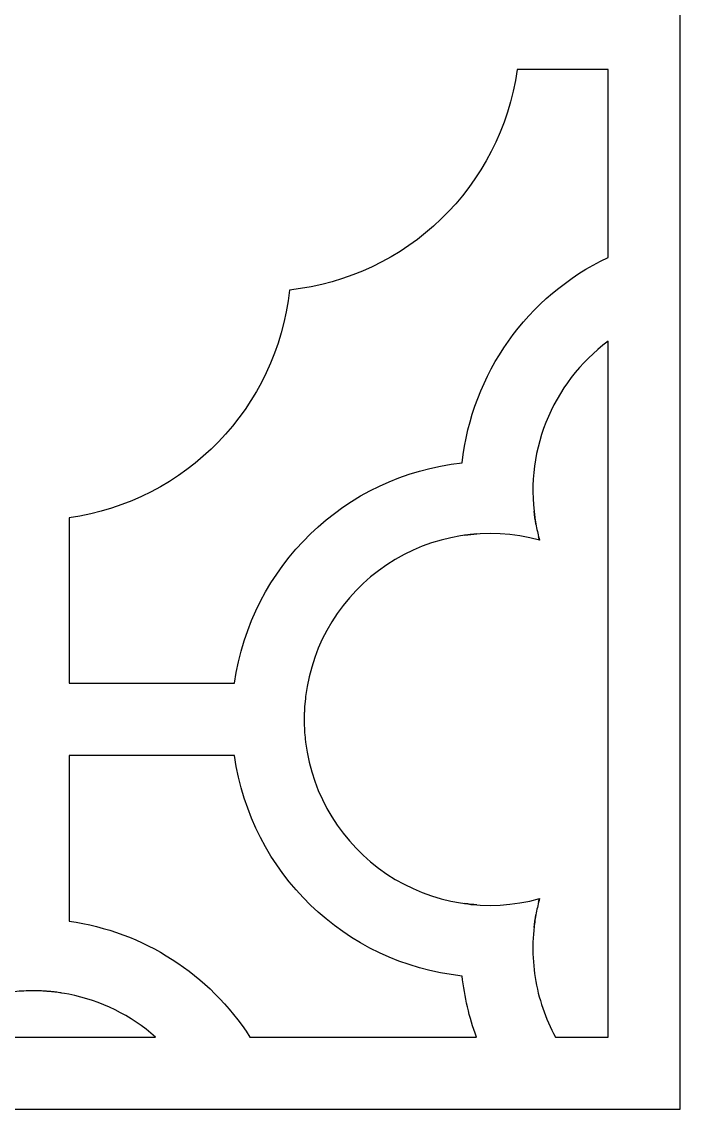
# Model space of a CAD drawing. Header units: centimetres. Extents: x -7.4 to -1.5, y -9 to 2.2.
# Drawn here: x -2.468 to -1.5, y -9 to -7.401 of the extents above; entities that cross this region are included whole.
import ezdxf

# ---------------------------------------------------------------- set-up
doc = ezdxf.new("R2010")
doc.units = ezdxf.units.CM
doc.header["$MEASUREMENT"] = 0
doc.layers.add('layer 1', color=7, linetype='Continuous')

msp = doc.modelspace()

# ---------------------------------------------------------------- linework, layer by layer
at = {"layer": 'layer 1', "color": 250}
for points, knots in [([(-7.43951, 2.23468), (-7.43951, 2.23468), (-7.33331, 2.23468), (-7.33331, 2.23468), (-7.33331, 2.23468), (-7.33331, 2.23468), (-1.60574, 2.23468), (-1.60574, 2.23468), (-1.60574, 2.23468), (-1.60574, 2.23468), (-1.49953, 2.23468), (-1.49953, 2.23468), (-1.49953, 2.23468), (-1.49953, 2.23468), (-1.49953, 2.12848), (-1.49953, 2.12848), (-1.49953, 2.12848), (-1.49953, 2.12848), (-1.49953, -8.89401), (-1.49953, -8.89401), (-1.49953, -8.89401), (-1.49953, -8.89401), (-1.49953, -9.00021), (-1.49953, -9.00021), (-1.49953, -9.00021), (-1.49953, -9.00021), (-1.60574, -9.00021), (-1.60574, -9.00021), (-1.60574, -9.00021), (-1.60574, -9.00021), (-7.33331, -9.00021), (-7.33331, -9.00021), (-7.33331, -9.00021), (-7.33331, -9.00021), (-7.43951, -9.00021), (-7.43951, -9.00021), (-7.43951, -9.00021), (-7.43951, -9.00021), (-7.43951, -8.89401), (-7.43951, -8.89401), (-7.43951, -8.89401), (-7.43951, -8.89401), (-7.43951, 2.12848), (-7.43951, 2.12848), (-7.43951, 2.12848), (-7.43951, 2.12848), (-7.43951, 2.23468), (-7.43951, 2.23468)], [0, 0, 0, 0, 0.0769231, 0.0769231, 0.0769231, 0.0769231, 0.1538462, 0.1538462, 0.1538462, 0.1538462, 0.2307692, 0.2307692, 0.2307692, 0.2307692, 0.3076923, 0.3076923, 0.3076923, 0.3076923, 0.3846154, 0.3846154, 0.3846154, 0.3846154, 0.4615385, 0.4615385, 0.4615385, 0.4615385, 0.5384615, 0.5384615, 0.5384615, 0.5384615, 0.6153846, 0.6153846, 0.6153846, 0.6153846, 0.6923077, 0.6923077, 0.6923077, 0.6923077, 0.7692308, 0.7692308, 0.7692308, 0.7692308, 0.8461538, 0.8461538, 0.8461538, 0.8461538, 1, 1, 1, 1]), ([(-1.60574, -7.74759), (-1.72487, -7.80424), (-1.80609, -7.91847), (-1.82036, -8.04961), (-1.82036, -8.04961), (-1.99322, -8.06823), (-2.13124, -8.20171), (-2.15531, -8.37389), (-2.15531, -8.37389), (-2.15531, -8.37389), (-2.24974, -8.37389), (-2.24974, -8.37389), (-2.24974, -8.37389), (-2.24974, -8.37389), (-2.39874, -8.37389), (-2.39874, -8.37389), (-2.39874, -8.37389), (-2.39874, -8.37389), (-2.39874, -8.28529), (-2.39874, -8.28529), (-2.39874, -8.28529), (-2.39874, -8.28529), (-2.39874, -8.20787), (-2.39874, -8.20787), (-2.39874, -8.20787), (-2.39874, -8.20787), (-2.39874, -8.18172), (-2.39874, -8.18172), (-2.39874, -8.18172), (-2.39874, -8.18172), (-2.39874, -8.13045), (-2.39874, -8.13045), (-2.39874, -8.13045), (-2.22658, -8.10626), (-2.09295, -7.96839), (-2.07447, -7.79552), (-2.07447, -7.79552), (-1.90162, -7.7769), (-1.7636, -7.64343), (-1.73953, -7.47125), (-1.73953, -7.47125), (-1.73953, -7.47125), (-1.64522, -7.47125), (-1.64522, -7.47125), (-1.64522, -7.47125), (-1.64522, -7.47125), (-1.61595, -7.47125), (-1.61595, -7.47125), (-1.61595, -7.47125), (-1.61595, -7.47125), (-1.60574, -7.47125), (-1.60574, -7.47125), (-1.60574, -7.47125), (-1.60574, -7.47125), (-1.60574, -7.74759), (-1.60574, -7.74759), (-1.60574, -7.74759), (-1.60574, -7.74759), (-1.60574, -7.74759), (-1.60574, -7.74759)], [0, 0, 0, 0, 0.0625, 0.0625, 0.0625, 0.0625, 0.125, 0.125, 0.125, 0.125, 0.1875, 0.1875, 0.1875, 0.1875, 0.25, 0.25, 0.25, 0.25, 0.3125, 0.3125, 0.3125, 0.3125, 0.375, 0.375, 0.375, 0.375, 0.4375, 0.4375, 0.4375, 0.4375, 0.5, 0.5, 0.5, 0.5, 0.5625, 0.5625, 0.5625, 0.5625, 0.625, 0.625, 0.625, 0.625, 0.6875, 0.6875, 0.6875, 0.6875, 0.75, 0.75, 0.75, 0.75, 0.8125, 0.8125, 0.8125, 0.8125, 0.875, 0.875, 0.875, 0.875, 1, 1, 1, 1]), ([(-1.68318, -8.89401), (-1.69803, -8.86677), (-1.7081, -8.83719), (-1.71298, -8.80655), (-1.71298, -8.80655), (-1.71785, -8.77592), (-1.7175, -8.74468), (-1.71192, -8.71416), (-1.71192, -8.71416), (-1.71306, -8.72043), (-1.71399, -8.72674), (-1.71469, -8.73307), (-1.71469, -8.73307), (-1.71389, -8.72583), (-1.71281, -8.71864), (-1.71143, -8.71149), (-1.71143, -8.71149), (-1.71007, -8.70444), (-1.70843, -8.69745), (-1.70652, -8.69053), (-1.70652, -8.69053), (-1.70652, -8.69053), (-1.70787, -8.69548), (-1.70787, -8.69548), (-1.70787, -8.69548), (-1.70787, -8.69548), (-1.70658, -8.69054), (-1.70658, -8.69054), (-1.70658, -8.69054), (-1.78318, -8.71165), (-1.86523, -8.6984), (-1.93132, -8.6543), (-1.93132, -8.6543), (-1.99742, -8.61019), (-2.04104, -8.5394), (-2.05077, -8.46052), (-2.05077, -8.46052), (-2.05077, -8.46052), (-2.05096, -8.45886), (-2.05096, -8.45886), (-2.05096, -8.45886), (-2.05128, -8.4561), (-2.05156, -8.45333), (-2.0518, -8.45056), (-2.0518, -8.45056), (-2.0518, -8.45056), (-2.05217, -8.44554), (-2.05217, -8.44554), (-2.05217, -8.44554), (-2.05217, -8.44554), (-2.05229, -8.44387), (-2.05229, -8.44387), (-2.05229, -8.44387), (-2.05229, -8.44387), (-2.0525, -8.44056), (-2.0525, -8.44056), (-2.0525, -8.44056), (-2.0525, -8.44056), (-2.05256, -8.43883), (-2.05256, -8.43883), (-2.05256, -8.43883), (-2.05256, -8.43883), (-2.05265, -8.43669), (-2.05265, -8.43669), (-2.05265, -8.43669), (-2.05265, -8.43669), (-2.05268, -8.43546), (-2.05268, -8.43546), (-2.05268, -8.43546), (-2.05268, -8.43546), (-2.05274, -8.43404), (-2.05274, -8.43404), (-2.05274, -8.43404), (-2.05274, -8.43404), (-2.05275, -8.43227), (-2.05275, -8.43227), (-2.05275, -8.43227), (-2.05275, -8.43227), (-2.05277, -8.4312), (-2.05277, -8.4312), (-2.05277, -8.4312), (-2.05277, -8.4312), (-2.05281, -8.42951), (-2.05281, -8.42951), (-2.05281, -8.42951), (-2.05281, -8.42951), (-2.05282, -8.42782), (-2.05282, -8.42782), (-2.05282, -8.42782), (-2.05282, -8.42782), (-2.05282, -8.42613), (-2.05282, -8.42613), (-2.05282, -8.42613), (-2.05282, -8.42613), (-2.05281, -8.42441), (-2.05281, -8.42441), (-2.05281, -8.42441), (-2.05281, -8.42441), (-2.05279, -8.42298), (-2.05279, -8.42298), (-2.05279, -8.42298), (-2.05279, -8.42298), (-2.05277, -8.42187), (-2.05277, -8.42187), (-2.05277, -8.42187), (-2.05277, -8.42187), (-2.05274, -8.42019), (-2.05274, -8.42019), (-2.05274, -8.42019), (-2.05274, -8.42019), (-2.05268, -8.4185), (-2.05268, -8.4185), (-2.05268, -8.4185), (-2.05268, -8.4185), (-2.05265, -8.41727), (-2.05265, -8.41727), (-2.05265, -8.41727), (-2.05265, -8.41727), (-2.05259, -8.41595), (-2.05259, -8.41595), (-2.05259, -8.41595), (-2.05259, -8.41595), (-2.05254, -8.41427), (-2.05254, -8.41427), (-2.05254, -8.41427), (-2.05254, -8.41427), (-2.05229, -8.41013), (-2.05229, -8.41013), (-2.05229, -8.41013), (-2.05229, -8.41013), (-2.05217, -8.40837), (-2.05217, -8.40837), (-2.05217, -8.40837), (-2.05217, -8.40837), (-2.05188, -8.4042), (-2.05188, -8.4042), (-2.05188, -8.4042), (-2.05188, -8.4042), (-2.05115, -8.39673), (-2.05115, -8.39673), (-2.05115, -8.39673), (-2.05115, -8.39673), (-2.05096, -8.39508), (-2.05096, -8.39508), (-2.05096, -8.39508), (-2.05096, -8.39508), (-2.05077, -8.39344), (-2.05077, -8.39344), (-2.05077, -8.39344), (-2.04108, -8.31455), (-1.99743, -8.24377), (-1.93132, -8.19966), (-1.93132, -8.19966), (-1.86523, -8.15556), (-1.78318, -8.14236), (-1.70658, -8.16345), (-1.70658, -8.16345), (-1.70658, -8.16345), (-1.70787, -8.15851), (-1.70787, -8.15851), (-1.70787, -8.15851), (-1.70787, -8.15851), (-1.70658, -8.16345), (-1.70658, -8.16345), (-1.70658, -8.16345), (-1.70843, -8.15653), (-1.71004, -8.14954), (-1.71142, -8.14249), (-1.71142, -8.14249), (-1.7128, -8.13535), (-1.71389, -8.12816), (-1.71469, -8.12092), (-1.71469, -8.12092), (-1.71399, -8.12725), (-1.71306, -8.13355), (-1.71192, -8.13982), (-1.71192, -8.13982), (-1.7211, -8.08956), (-1.71601, -8.03771), (-1.69723, -7.99019), (-1.69723, -7.99019), (-1.67845, -7.94269), (-1.64674, -7.90135), (-1.60574, -7.87089), (-1.60574, -7.87089), (-1.60574, -7.87089), (-1.60574, -8.89401), (-1.60574, -8.89401), (-1.60574, -8.89401), (-1.60574, -8.89401), (-1.68318, -8.89401), (-1.68318, -8.89401)], [0, 0, 0, 0, 0.0204082, 0.0204082, 0.0204082, 0.0204082, 0.0408163, 0.0408163, 0.0408163, 0.0408163, 0.0612245, 0.0612245, 0.0612245, 0.0612245, 0.0816327, 0.0816327, 0.0816327, 0.0816327, 0.1020408, 0.1020408, 0.1020408, 0.1020408, 0.122449, 0.122449, 0.122449, 0.122449, 0.1428571, 0.1428571, 0.1428571, 0.1428571, 0.1632653, 0.1632653, 0.1632653, 0.1632653, 0.1836735, 0.1836735, 0.1836735, 0.1836735, 0.2040816, 0.2040816, 0.2040816, 0.2040816, 0.2244898, 0.2244898, 0.2244898, 0.2244898, 0.244898, 0.244898, 0.244898, 0.244898, 0.2653061, 0.2653061, 0.2653061, 0.2653061, 0.2857143, 0.2857143, 0.2857143, 0.2857143, 0.3061224, 0.3061224, 0.3061224, 0.3061224, 0.3265306, 0.3265306, 0.3265306, 0.3265306, 0.3469388, 0.3469388, 0.3469388, 0.3469388, 0.3673469, 0.3673469, 0.3673469, 0.3673469, 0.3877551, 0.3877551, 0.3877551, 0.3877551, 0.4081633, 0.4081633, 0.4081633, 0.4081633, 0.4285714, 0.4285714, 0.4285714, 0.4285714, 0.4489796, 0.4489796, 0.4489796, 0.4489796, 0.4693878, 0.4693878, 0.4693878, 0.4693878, 0.4897959, 0.4897959, 0.4897959, 0.4897959, 0.5102041, 0.5102041, 0.5102041, 0.5102041, 0.5306122, 0.5306122, 0.5306122, 0.5306122, 0.5510204, 0.5510204, 0.5510204, 0.5510204, 0.5714286, 0.5714286, 0.5714286, 0.5714286, 0.5918367, 0.5918367, 0.5918367, 0.5918367, 0.6122449, 0.6122449, 0.6122449, 0.6122449, 0.6326531, 0.6326531, 0.6326531, 0.6326531, 0.6530612, 0.6530612, 0.6530612, 0.6530612, 0.6734694, 0.6734694, 0.6734694, 0.6734694, 0.6938776, 0.6938776, 0.6938776, 0.6938776, 0.7142857, 0.7142857, 0.7142857, 0.7142857, 0.7346939, 0.7346939, 0.7346939, 0.7346939, 0.755102, 0.755102, 0.755102, 0.755102, 0.7755102, 0.7755102, 0.7755102, 0.7755102, 0.7959184, 0.7959184, 0.7959184, 0.7959184, 0.8163265, 0.8163265, 0.8163265, 0.8163265, 0.8367347, 0.8367347, 0.8367347, 0.8367347, 0.8571429, 0.8571429, 0.8571429, 0.8571429, 0.877551, 0.877551, 0.877551, 0.877551, 0.8979592, 0.8979592, 0.8979592, 0.8979592, 0.9183673, 0.9183673, 0.9183673, 0.9183673, 0.9387755, 0.9387755, 0.9387755, 0.9387755, 0.9591837, 0.9591837, 0.9591837, 0.9591837, 1, 1, 1, 1]), ([(-1.81687, -8.15619), (-1.8108, -8.15536), (-1.8047, -8.15473), (-1.79859, -8.1543), (-1.79859, -8.1543), (-1.8047, -8.15473), (-1.8108, -8.15536), (-1.81687, -8.15619)], [0, 0, 0, 0, 0.3333333, 0.3333333, 0.3333333, 0.3333333, 1, 1, 1, 1]), ([(-2.1326, -8.89401), (-2.19243, -8.80126), (-2.28948, -8.73908), (-2.39874, -8.72353), (-2.39874, -8.72353), (-2.39874, -8.72353), (-2.39874, -8.67224), (-2.39874, -8.67224), (-2.39874, -8.67224), (-2.39874, -8.67224), (-2.39874, -8.64611), (-2.39874, -8.64611), (-2.39874, -8.64611), (-2.39874, -8.64611), (-2.39874, -8.5687), (-2.39874, -8.5687), (-2.39874, -8.5687), (-2.39874, -8.5687), (-2.39874, -8.48009), (-2.39874, -8.48009), (-2.39874, -8.48009), (-2.39874, -8.48009), (-2.24974, -8.48009), (-2.24974, -8.48009), (-2.24974, -8.48009), (-2.24974, -8.48009), (-2.15531, -8.48009), (-2.15531, -8.48009), (-2.15531, -8.48009), (-2.1311, -8.65226), (-1.99323, -8.78589), (-1.82036, -8.80437), (-1.82036, -8.80437), (-1.81708, -8.835), (-1.81006, -8.86509), (-1.79946, -8.89401), (-1.79946, -8.89401), (-1.79946, -8.89401), (-2.1326, -8.89401), (-2.1326, -8.89401), (-2.1326, -8.89401), (-2.1326, -8.89401), (-2.1326, -8.89401), (-2.1326, -8.89401)], [0, 0, 0, 0, 0.0833333, 0.0833333, 0.0833333, 0.0833333, 0.1666667, 0.1666667, 0.1666667, 0.1666667, 0.25, 0.25, 0.25, 0.25, 0.3333333, 0.3333333, 0.3333333, 0.3333333, 0.4166667, 0.4166667, 0.4166667, 0.4166667, 0.5, 0.5, 0.5, 0.5, 0.5833333, 0.5833333, 0.5833333, 0.5833333, 0.6666667, 0.6666667, 0.6666667, 0.6666667, 0.75, 0.75, 0.75, 0.75, 0.8333333, 0.8333333, 0.8333333, 0.8333333, 1, 1, 1, 1]), ([(-1.81687, -8.6978), (-1.8108, -8.69862), (-1.8047, -8.69926), (-1.79859, -8.69969), (-1.79859, -8.69969), (-1.8047, -8.69926), (-1.8108, -8.69862), (-1.81687, -8.6978)], [0, 0, 0, 0, 0.3333333, 0.3333333, 0.3333333, 0.3333333, 1, 1, 1, 1]), ([(-2.63223, -8.89401), (-2.59608, -8.86222), (-2.55215, -8.84054), (-2.50493, -8.83117), (-2.50493, -8.83117), (-2.49518, -8.82928), (-2.48534, -8.82789), (-2.47545, -8.82703), (-2.47545, -8.82703), (-2.471, -8.82667), (-2.46655, -8.82639), (-2.4621, -8.8262), (-2.4621, -8.8262), (-2.4621, -8.8262), (-2.45536, -8.82603), (-2.45536, -8.82603), (-2.45536, -8.82603), (-2.45536, -8.82603), (-2.45356, -8.82603), (-2.45356, -8.82603), (-2.45356, -8.82603), (-2.45356, -8.82603), (-2.45185, -8.826), (-2.45185, -8.826), (-2.45185, -8.826), (-2.45185, -8.826), (-2.4462, -8.82607), (-2.4462, -8.82607), (-2.4462, -8.82607), (-2.4462, -8.82607), (-2.44423, -8.82611), (-2.44423, -8.82611), (-2.44423, -8.82611), (-2.44423, -8.82611), (-2.44252, -8.82618), (-2.44252, -8.82618), (-2.44252, -8.82618), (-2.44252, -8.82618), (-2.44084, -8.82623), (-2.44084, -8.82623), (-2.44084, -8.82623), (-2.44084, -8.82623), (-2.43915, -8.8263), (-2.43915, -8.8263), (-2.43915, -8.8263), (-2.43915, -8.8263), (-2.43747, -8.82639), (-2.43747, -8.82639), (-2.43747, -8.82639), (-2.43747, -8.82639), (-2.43581, -8.8265), (-2.43581, -8.8265), (-2.43581, -8.8265), (-2.43581, -8.8265), (-2.43412, -8.8266), (-2.43412, -8.8266), (-2.43412, -8.8266), (-2.43412, -8.8266), (-2.43197, -8.82673), (-2.43197, -8.82673), (-2.43197, -8.82673), (-2.43197, -8.82673), (-2.43076, -8.82683), (-2.43076, -8.82683), (-2.43076, -8.82683), (-2.43076, -8.82683), (-2.4291, -8.82696), (-2.4291, -8.82696), (-2.4291, -8.82696), (-2.4291, -8.82696), (-2.4279, -8.82705), (-2.4279, -8.82705), (-2.4279, -8.82705), (-2.4279, -8.82705), (-2.42541, -8.82727), (-2.42541, -8.82727), (-2.42541, -8.82727), (-2.42541, -8.82727), (-2.4241, -8.82742), (-2.4241, -8.82742), (-2.4241, -8.82742), (-2.4241, -8.82742), (-2.42245, -8.8276), (-2.42245, -8.8276), (-2.42245, -8.8276), (-2.42245, -8.8276), (-2.42079, -8.82777), (-2.42079, -8.82777), (-2.42079, -8.82777), (-2.42079, -8.82777), (-2.41913, -8.82797), (-2.41913, -8.82797), (-2.41913, -8.82797), (-2.41913, -8.82797), (-2.41782, -8.82813), (-2.41782, -8.82813), (-2.41782, -8.82813), (-2.41782, -8.82813), (-2.41667, -8.82828), (-2.41667, -8.82828), (-2.41667, -8.82828), (-2.41667, -8.82828), (-2.41502, -8.82849), (-2.41502, -8.82849), (-2.41502, -8.82849), (-2.41502, -8.82849), (-2.41212, -8.8289), (-2.41212, -8.8289), (-2.41212, -8.8289), (-2.41212, -8.8289), (-2.411, -8.82907), (-2.411, -8.82907), (-2.411, -8.82907), (-2.411, -8.82907), (-2.40931, -8.82934), (-2.40931, -8.82934), (-2.40931, -8.82934), (-2.40931, -8.82934), (-2.40547, -8.82995), (-2.40547, -8.82995), (-2.40547, -8.82995), (-2.40547, -8.82995), (-2.39913, -8.83111), (-2.39913, -8.83111), (-2.39913, -8.83111), (-2.35178, -8.84044), (-2.30771, -8.86215), (-2.27145, -8.89401), (-2.27145, -8.89401), (-2.27145, -8.89401), (-2.63223, -8.89401), (-2.63223, -8.89401), (-2.63223, -8.89401), (-2.63223, -8.89401), (-2.63223, -8.89401), (-2.63223, -8.89401)], [0, 0, 0, 0, 0.0285714, 0.0285714, 0.0285714, 0.0285714, 0.0571429, 0.0571429, 0.0571429, 0.0571429, 0.0857143, 0.0857143, 0.0857143, 0.0857143, 0.1142857, 0.1142857, 0.1142857, 0.1142857, 0.1428571, 0.1428571, 0.1428571, 0.1428571, 0.1714286, 0.1714286, 0.1714286, 0.1714286, 0.2, 0.2, 0.2, 0.2, 0.2285714, 0.2285714, 0.2285714, 0.2285714, 0.2571429, 0.2571429, 0.2571429, 0.2571429, 0.2857143, 0.2857143, 0.2857143, 0.2857143, 0.3142857, 0.3142857, 0.3142857, 0.3142857, 0.3428571, 0.3428571, 0.3428571, 0.3428571, 0.3714286, 0.3714286, 0.3714286, 0.3714286, 0.4, 0.4, 0.4, 0.4, 0.4285714, 0.4285714, 0.4285714, 0.4285714, 0.4571429, 0.4571429, 0.4571429, 0.4571429, 0.4857143, 0.4857143, 0.4857143, 0.4857143, 0.5142857, 0.5142857, 0.5142857, 0.5142857, 0.5428571, 0.5428571, 0.5428571, 0.5428571, 0.5714286, 0.5714286, 0.5714286, 0.5714286, 0.6, 0.6, 0.6, 0.6, 0.6285714, 0.6285714, 0.6285714, 0.6285714, 0.6571429, 0.6571429, 0.6571429, 0.6571429, 0.6857143, 0.6857143, 0.6857143, 0.6857143, 0.7142857, 0.7142857, 0.7142857, 0.7142857, 0.7428571, 0.7428571, 0.7428571, 0.7428571, 0.7714286, 0.7714286, 0.7714286, 0.7714286, 0.8, 0.8, 0.8, 0.8, 0.8285714, 0.8285714, 0.8285714, 0.8285714, 0.8571429, 0.8571429, 0.8571429, 0.8571429, 0.8857143, 0.8857143, 0.8857143, 0.8857143, 0.9142857, 0.9142857, 0.9142857, 0.9142857, 0.9428571, 0.9428571, 0.9428571, 0.9428571, 1, 1, 1, 1])]:
    msp.add_open_spline(points, degree=3, knots=knots, dxfattribs=at)

doc.saveas('drawing.dxf')
